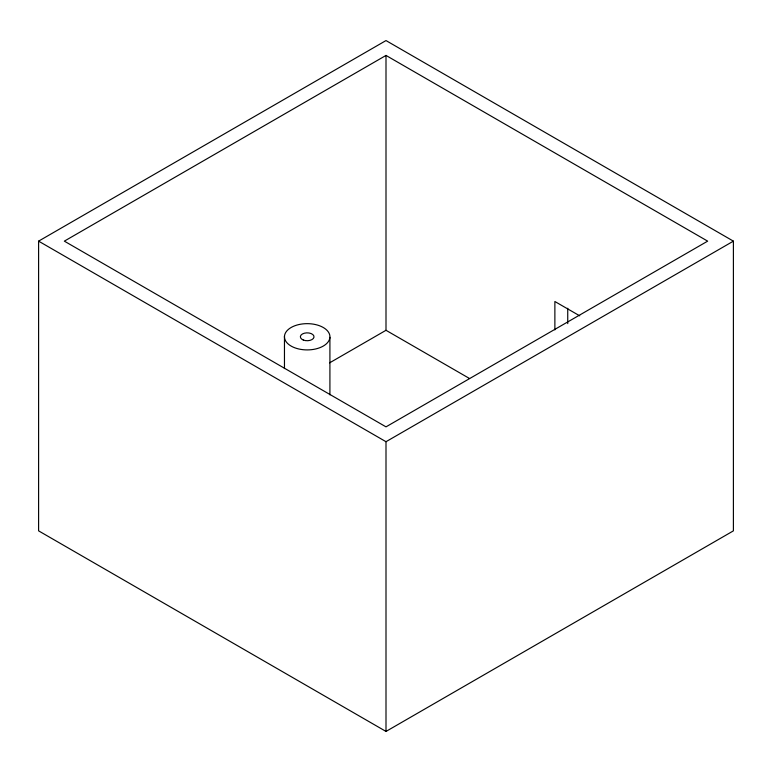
<?xml version="1.0" encoding="UTF-8"?>
<svg xmlns="http://www.w3.org/2000/svg" width="772" height="772" viewBox="0 0 772 772"><rect width="100%" height="100%" fill="white"/><g stroke="black" fill="none" stroke-linecap="round" stroke-linejoin="round"><path stroke-width="1.16" d="M38.6 241.144L386 40.569L733.4 241.144L733.4 530.856L386 731.431L38.6 530.856L38.6 241.144L386 441.709L733.4 241.144M386 55.43L64.337 241.144L386 426.858L707.663 241.144L386 55.43L386 330.291L469.55 378.521M329.605 362.85L386 330.291M579.724 315.835L554.875 301.505L554.875 329.866M567.738 308.25L567.738 323.622M386 441.709L386 731.431M329.914 337.335A22.745 13.134 0 0 1 295.01 347.873A22.745 13.134 0 0 1 296.651 325.147A22.745 13.134 0 0 1 329.914 337.335L329.914 394.849M284.463 336.245L284.463 368.591M303.242 339.998A6.823 3.937 0 0 0 313.982 337.152A6.823 3.937 0 0 0 304.351 333.205A6.823 3.937 0 0 0 303.242 339.998"/></g></svg>
